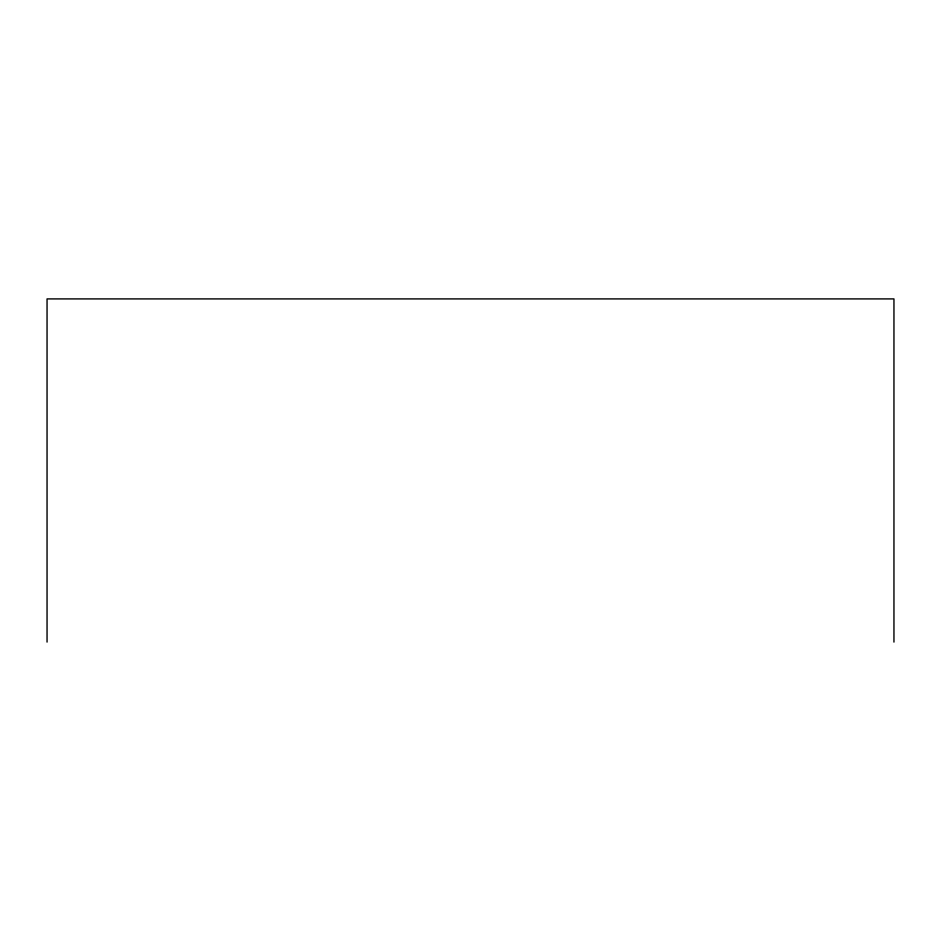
<?xml version="1.0" encoding="UTF-8"?>
<svg xmlns="http://www.w3.org/2000/svg" width="941" height="941" viewBox="0 0 941 941"><rect width="100%" height="100%" fill="white"/><g stroke="black" fill="none" stroke-linecap="round" stroke-linejoin="round"><path stroke-width="1.41" d="M893.95 642.091L893.95 298.909L47.05 298.909L47.05 642.091"/></g></svg>
